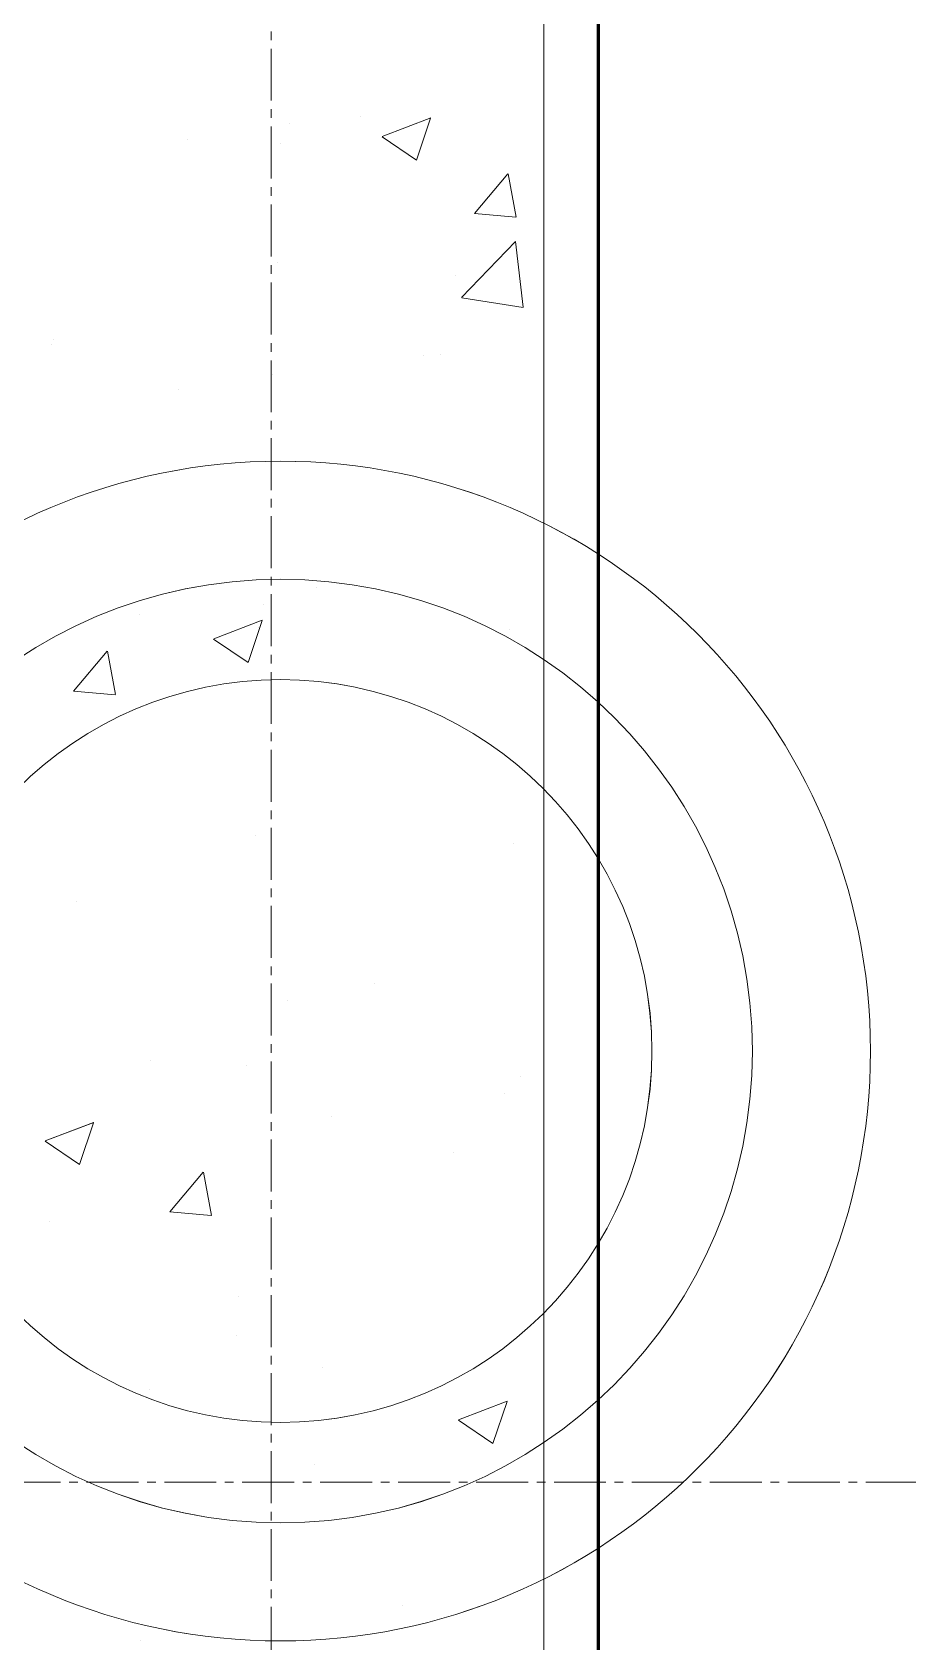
# Model space of a CAD drawing. Header units: millimetres. Extents: x 470010 to 1231400, y -134005 to 421770.
# Drawn here: x 672786 to 673107, y -64270 to -63679 of the extents above; entities that cross this region are included whole.
import ezdxf
from ezdxf.enums import TextEntityAlignment as Align

# ---------------------------------------------------------------- set-up
doc = ezdxf.new("R2010")
doc.units = ezdxf.units.MM
doc.linetypes.add('CENTER2', pattern=[28.575, 19.05, -3.175, 3.175, -3.175])
doc.layers.get('Defpoints').update_dxf_attribs({"color": 140})
for name, color, linetype, lineweight in [('0) шп потолок', 3, 'Continuous', 60), ('АР_Стены ПЕНОблок', 52, 'Continuous', 20), ('АР_Штриховка', 8, 'Continuous', 0)]:
    doc.layers.add(name, color=color, linetype=linetype, lineweight=lineweight)
doc.layers.add('АР_Делит', color=120, linetype='Continuous', lineweight=0, plot=False)
doc.layers.add('РД_Оси_100', color=7, linetype='Continuous', lineweight=0, true_color=0x525252)
doc.styles.add('style1', font='ARIALN.TTF')

# ---------------------------------------------------------------- blocks, each defined once
blk = doc.blocks.new('СОШ_2200_АР_ОСИ_М100_28.05.24')
at = {"layer": 'РД_Оси_100', "color": 251, "linetype": 'CENTER2', "true_color": 0x636466}
for p, q in [((0, -6155), (0, 139938.679)), ((29555, 29400), (-5954.958, 29400))]:
    blk.add_line(p, q, dxfattribs=at)
blk = doc.blocks.new('A$C9108343f')
at = {"layer": '0) шп потолок'}
blk.add_lwpolyline([(13624.96, 33565), (7274.96, 33565), (7274.96, 42655), (14854.96, 42655), (14854.96, 33985)], dxfattribs=at)
at = {"layer": 'АР_Делит', "color": 18, "true_color": 0x000000}
for radius in [216.34, 173.04, 136.21]:
    blk.add_circle((7158.34, 36313.08), radius, dxfattribs=at)
at = {"layer": 'АР_Стены ПЕНОблок', "color": 18, "linetype": 'Continuous', "lineweight": 20, "true_color": 0x000000}
blk.add_line((7254.96, 21355), (7254.96, 97555), dxfattribs=at)
at = {"layer": 'АР_Штриховка', "color": 18, "linetype": 'Continuous', "lineweight": 0, "true_color": 0x000000}
for p, q in [((7187.7, 36655.93), (7187.7, 36655.93)), ((7195.68, 36648.48), (7213.47, 36655.31)), ((7208.27, 36639.83), (7213.42, 36655.18)), ((7124.11, 36647.56), (7124.11, 36647.56)), ((7161.69, 36653.35), (7161.69, 36653.35)), ((7195.62, 36648.35), (7208.26, 36639.83)), ((7158.41, 36645.92), (7158.41, 36645.92)), ((7229.47, 36620.23), (7241.71, 36634.83)), ((7244.81, 36618.93), (7241.87, 36634.85)), ((7229.46, 36620.23), (7244.65, 36618.9)), ((7224.76, 36589.39), (7244.55, 36610.01)), ((7247.4, 36585.89), (7244.59, 36610.01)), ((7157.19, 36602.46), (7157.19, 36602.46)), ((7222.56, 36597.58), (7222.56, 36597.58)), ((7224.8, 36589.31), (7247.39, 36585.81)), ((7074.43, 36572.15), (7074.43, 36572.15)), ((7075.16, 36574.07), (7075.16, 36574.07)), ((7210.75, 36568.34), (7210.75, 36568.34)), ((7217.08, 36568.42), (7217.08, 36568.42)), ((7155.32, 36561.36), (7155.32, 36561.36)), ((7120.88, 36555.75), (7120.88, 36555.75)), ((7171.43, 36483.26), (7171.43, 36483.26)), ((7152.23, 36476.81), (7152.23, 36476.81)), ((7106.66, 36473.35), (7106.66, 36473.35)), ((7133.88, 36464.3), (7151.66, 36471.12)), ((7146.47, 36455.64), (7151.62, 36470.99)), ((7150.26, 36468.24), (7150.26, 36468.24)), ((7242.25, 36467.62), (7242.25, 36467.62)), ((7082.52, 36445.12), (7094.77, 36459.71)), ((7097.87, 36443.81), (7094.93, 36459.74)), ((7133.82, 36464.17), (7146.46, 36455.64)), ((7082.52, 36445.11), (7097.71, 36443.78)), ((7149.14, 36392.25), (7149.14, 36392.25)), ((7243.85, 36389.18), (7243.85, 36389.18)), ((7083.44, 36368.06), (7083.44, 36368.06)), ((7192.79, 36337.83), (7192.79, 36337.83)), ((7160.95, 36331.71), (7160.95, 36331.71)), ((7110.75, 36309.44), (7110.75, 36309.44)), ((7146.05, 36307.7), (7146.05, 36307.7)), ((7246.35, 36303.71), (7246.35, 36303.71)), ((7240.62, 36297.37), (7240.62, 36297.37)), ((7177.03, 36289), (7177.03, 36289)), ((7072.08, 36280.11), (7089.86, 36286.93)), ((7084.66, 36271.45), (7089.81, 36286.8)), ((7072.02, 36279.98), (7084.65, 36271.46)), ((7221.81, 36275.94), (7221.81, 36275.94)), ((7117.77, 36254.06), (7130.01, 36268.65)), ((7133.11, 36252.76), (7130.17, 36268.68)), ((7117.77, 36254.06), (7132.95, 36252.73)), ((7073.68, 36250.51), (7073.68, 36250.51)), ((7142.96, 36223.14), (7142.96, 36223.14)), ((7142.26, 36208.72), (7142.26, 36208.72)), ((7173.8, 36197.19), (7173.8, 36197.19)), ((7110.21, 36188.81), (7110.21, 36188.81)), ((7223.69, 36177.84), (7241.48, 36184.67)), ((7236.28, 36169.19), (7241.43, 36184.54)), ((7223.63, 36177.71), (7236.27, 36169.19)), ((7170.68, 36161.62), (7170.68, 36161.62)), ((7139.87, 36138.59), (7139.87, 36138.59)), ((7203.18, 36109.67), (7203.18, 36109.67)), ((7106.98, 36097.01), (7106.98, 36097.01))]:
    blk.add_line(p, q, dxfattribs=at)
at = {"layer": 'РД_Оси_100'}
blk.add_blockref('СОШ_2200_АР_ОСИ_М100_28.05.24', (7154.96, 6755), dxfattribs=at)
at = {"layer": 'Defpoints', "color": 18, "true_color": 0x000000, "style": 'style1'}
for p in [(143949.34, 316089.12), (143974.98, 281639.5), (143890.4, 273244.71), (143839.99, 264276.81), (143967.75, 254892.38), (12251.96, 104178.14), (12382.58, 96023.14)]:
    blk.add_attdef('АР-ПОМЕЩЕНИЕ:НАИМЕНОВАНИЕ', text='', height=100, dxfattribs=at).set_placement(p, align=Align.MIDDLE)
at = {"layer": 'Defpoints', "color": 18, "true_color": 0x000000, "style": 'style1', "flags": 8}
for p in [(143951.3, 279099.09), (143848.34, 269251.11), (143875.33, 260094.25), (144049.74, 250824.7), (163419.28, 238153.36), (155897.46, 237965.97), (183037.2, 237965.97), (143342.94, 237876.19)]:
    blk.add_attdef('АР-ПОМЕЩЕНИЕ:НАИМЕНОВАНИЕ', text='', height=100, dxfattribs=at).set_placement(p, align=Align.MIDDLE)

msp = doc.modelspace()

# ---------------------------------------------------------------- linework, layer by layer
at = {"layer": '0) шп потолок'}
msp.add_lwpolyline([(679343.57, -66801.242), (672993.57, -66801.242), (672993.57, -57711.242), (680573.57, -57711.242), (680573.57, -66381.242)], dxfattribs=at)
at = {"layer": 'АР_Делит', "color": 18, "true_color": 0x000000}
for radius in [216.336, 173.036, 136.212]:
    msp.add_circle((672876.957, -64053.162), radius, dxfattribs=at)
at = {"layer": 'АР_Стены ПЕНОблок', "color": 18, "linetype": 'Continuous', "lineweight": 20, "true_color": 0x000000}
msp.add_line((672973.57, -79011.242), (672973.57, -2811.242), dxfattribs=at)
at = {"layer": 'АР_Штриховка', "color": 18, "linetype": 'Continuous', "lineweight": 0, "true_color": 0x000000}
for p, q in [((672914.294, -63717.759), (672932.078, -63710.932)), ((672926.881, -63726.413), (672932.031, -63711.064)), ((672914.235, -63717.888), (672926.87, -63726.41)), ((672948.077, -63746.007), (672960.323, -63731.414)), ((672963.422, -63747.31), (672960.485, -63731.389)), ((672948.077, -63746.012), (672963.259, -63747.34)), ((672943.374, -63776.853), (672963.158, -63756.234)), ((672966.012, -63780.351), (672963.206, -63756.228)), ((672943.41, -63776.929), (672966, -63780.432)), ((672852.492, -63901.947), (672870.276, -63895.12)), ((672865.079, -63910.601), (672870.229, -63895.252)), ((672852.433, -63902.076), (672865.068, -63910.598)), ((672801.136, -63921.125), (672813.381, -63906.532)), ((672816.48, -63922.428), (672813.543, -63906.506)), ((672801.136, -63921.129), (672816.318, -63922.458)), ((672790.689, -64086.135), (672808.474, -64079.308)), ((672803.277, -64094.789), (672808.427, -64079.44)), ((672790.631, -64086.264), (672803.266, -64094.786)), ((672836.38, -64112.182), (672848.625, -64097.589)), ((672851.723, -64113.485), (672848.786, -64097.563)), ((672836.379, -64112.186), (672851.561, -64113.514)), ((672942.304, -64188.4), (672960.089, -64181.573)), ((672954.891, -64197.055), (672960.042, -64181.706)), ((672942.246, -64188.529), (672954.88, -64197.051))]:
    msp.add_line(p, q, dxfattribs=at)

# ---------------------------------------------------------------- block references
msp.add_blockref('A$C9108343f', (665718.612, -100366.242))
at = {"layer": 'РД_Оси_100'}
msp.add_blockref('СОШ_2200_АР_ОСИ_М100_28.05.24', (672873.57, -93611.242), dxfattribs=at)

doc.saveas('drawing.dxf')
